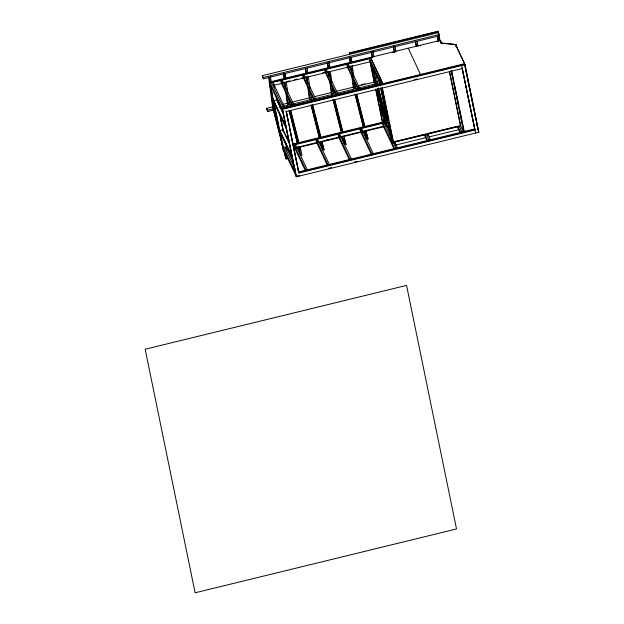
<?xml version="1.0" encoding="UTF-8"?>
<svg xmlns="http://www.w3.org/2000/svg" width="624" height="624" viewBox="0 0 624 624"><rect width="100%" height="100%" fill="white"/><g stroke="black" fill="none" stroke-linecap="round" stroke-linejoin="round"><path stroke-width="0.94" d="M456.643 47.408L456.066 44.577L441.168 43.22L439.733 40.498M283.429 147.638L286.135 146.882L293.53 162.529M420.841 45.685L420.163 45.848M349.651 54.787L349.401 52.861L438.087 31.2L438.485 33.571M438.227 31.645L349.541 53.305L349.401 52.861M262.345 75.621L438.368 32.635L439.265 34.523L439.522 35.802L263.5 78.796L262.345 75.621L263.5 78.796M263.242 77.509L439.265 34.523M269.677 82.04L284.107 151.078L283.538 151.219L269.233 82.15L440.443 40.334L441.698 42.994M350.353 62.33L351.905 62.369L351.25 57.338M269.233 82.15L269.474 82.664L370.781 57.923L383.042 84.178L370.539 57.408L370.648 57.938M392.324 52.65L395.156 51.956M438.032 41.488L438.602 41.348M286.876 81.549L289.692 80.863M294.388 79.708L297.203 79.022M301.891 77.875L303.771 77.415M322.538 72.829L325.354 72.142M273.983 85.262L281.432 83.444L292.11 106.041M282.805 83.109L303.428 78.07L314.114 100.667M304.808 77.735L325.432 72.696L336.118 95.293M327.748 72.134L348.122 67.158M348.816 66.986L370.126 61.784L369.517 58.796L381.428 83.998M361.288 84.755L365.032 83.842M276.089 114.34L273.46 108.787L273.725 110.074L267.766 111.524L266.877 109.637L266.612 108.358L273.187 106.751M282.578 104.458L312.624 97.118M314.496 96.665L331.399 92.531M333.278 92.079L353.933 87.032M354.869 86.798L356.741 86.346M358.621 85.886L374.533 82.001M376.405 81.541L380.149 80.629M268.694 77.103L272.579 106.907L273.218 108.28L274.599 107.944L273.983 103.225M285.737 91.783L287.243 103.319L287.882 104.684L289.263 104.348L288.28 96.798M307.616 85.449L309.239 97.945L309.886 99.31L311.267 98.974L310.284 91.432M329.62 80.075L331.243 92.57L331.89 93.935L333.263 93.6L332.405 87.001M351.749 75.668L353.246 87.204L353.894 88.569L355.274 88.234L354.409 81.627M375.898 83.195L377.27 82.859L376.163 74.365M266.612 108.358L267.501 110.245L275.067 108.397M279.513 107.312L281.401 106.852M283.296 106.384L379.774 82.82M284.505 107.437L292.071 105.589M293.959 105.128L313.825 100.277M315.721 99.817L335.579 94.965M337.475 94.505L358.285 89.419M360.173 88.959L380.039 84.107M478.6 131.703L464.646 63.687L282.071 108.264L295.916 175.75M370.781 57.923L370.89 58.453L270.161 83.054L282.555 109.286L464.997 64.732L478.842 132.218L296.4 176.779L283.756 150.033L283.296 147.787M414.289 79.685L417.121 78.991M462.4 68.507L286.377 111.493L298.997 173.004L475.02 130.01L462.111 68.422M292.679 144.136L387.566 120.962M292.921 144.651L382.504 122.772L394.657 148.489M387.652 121.516L383.877 122.437L383.487 120.549M305.339 170.539L294.661 147.943L294.044 144.955L382.746 123.287L383.354 126.282L394.04 148.879M387.894 122.031L384.119 122.951L391.739 139.066M384.361 123.466L387.629 122.671M283.296 150.704L284.107 151.078M326.29 140.205L329.121 139.511M286.751 149.869L287.212 149.76L285.854 143.138M296.033 147.607L316.664 142.568L327.343 165.165M318.973 142.007L338.66 137.194L349.346 159.791M340.041 136.859L360.664 131.82L371.35 154.417M362.045 131.485L383.354 126.282M286.939 150.384L288.826 149.924M293.537 148.777L317.109 143.021M318.989 142.561L384.041 126.672M386.35 126.126L388.237 125.658M286.221 154.128L287.383 158.699L286.018 159.034L273.07 109.114M298.139 146.617L300.682 155.446L302.047 155.119L299.965 146.882M320.377 142.178L322.686 150.072L324.051 149.744L321.968 141.515M342.381 136.804L344.69 144.706L346.055 144.37L343.972 136.141M365.976 130.767L368.059 138.996L366.694 139.331L364.595 131.102M394.493 141.648L410.99 137.615M411.91 137.397L423.829 134.48M424.741 134.261L426.122 133.926M427.495 133.591L443.305 129.73M445.614 129.16L456.815 126.43M393.354 142.498L459.365 126.376M395.343 145.15L425.599 137.764L427.128 141.001M429.296 136.859L458.601 129.706L460.13 132.935M463.414 131.703L298.506 171.974L298.997 173.004M463.991 131.563L474.529 128.989M463.655 132.218L298.756 172.489L286.135 110.978M464.233 132.077L474.778 129.496L462.158 67.993M298.561 175.672L296.158 176.264L282.313 108.771L464.755 64.217L464.997 64.732M328.7 168.316L331.539 167.622M354.253 162.076L357.092 161.382M441.02 42.916L456.066 44.577M270.286 85.028L270.527 85.535L270.067 83.288M464.646 63.687L455.731 44.827L456.144 46.855M455.84 45.357L464.513 63.703L464.974 65.949M438.5 33.641L439.522 35.802M451.612 70.567L464.474 132.592L463.889 131.344L465.364 131.227M451.043 70.707L463.905 132.725L460.496 125.525L449.436 71.588M477.641 127.99L478.202 130.447M478.351 131.188L478.842 132.218M475.387 132.491L475.628 133.006L461.432 64.467M459.124 125.861L462.041 132.038M460.668 132.374L457.993 126.711L458.601 129.706M416.356 46.207L416.536 46.582L415.88 41.551M408.236 48.204L420.748 74.966L420.506 74.451M395.725 51.246L395.905 51.613L395.249 46.589M394.352 51.581L394.532 51.956L393.767 46.09M430.412 139.76L427.736 134.105L428.041 135.595M426.364 134.441L429.039 140.096M427.658 140.431L424.983 134.776L425.599 137.764M373.729 56.62L373.901 56.987L373.136 51.129M380.866 84.497L369.884 61.269L374.93 85.87M376.623 81.487L377.27 82.859M390.242 132.655L385.733 123.131L386.194 125.377M397.41 147.818L394.735 142.163L395.039 143.66M393.112 141.983L396.029 148.153M360.11 89.201L348.2 63.999L348.66 66.238M358.738 89.536L346.827 64.334L347.435 67.322L358.121 89.918M354.627 86.869L355.274 88.234M364.954 126.485L365.196 127M368.059 138.996L365.992 132.031M373.339 153.699L361.429 128.497L361.889 130.736M360.5 128.146L360.742 128.661M371.966 154.034L360.056 128.833L360.664 131.82M329.722 67.361L329.893 67.735L329.137 61.87M328.349 67.696L328.52 68.071L327.865 63.047M338.107 94.575L326.196 69.373L326.812 72.361M336.734 94.91L324.823 69.709L325.432 72.696M345.407 143.005L346.055 144.37M351.335 159.073L339.425 133.871L339.885 136.11M349.963 159.409L338.052 134.207L338.66 137.194M306.345 73.07L306.517 73.445L305.861 68.422M316.103 99.949L304.192 74.747L304.496 76.237M314.73 100.285L302.819 75.083L303.428 78.07M324.051 149.744L321.75 141.843M329.339 164.447L317.421 139.246L318.037 142.233M327.959 164.783L316.048 139.581L316.664 142.568M285.714 78.109L285.893 78.484L285.238 73.46M284.341 78.445L284.513 78.819L283.748 72.953M294.107 105.323L282.188 80.122L282.649 82.36M292.726 105.659L280.816 80.457L281.432 83.444M288.616 102.983L289.263 104.348M285.277 107.476L285.769 108.506M272.906 82.384L284.825 107.585M271.05 81.697L271.229 82.072L270.465 76.206M271.534 82.719L283.444 107.921M270.769 86.05L282.688 111.251M283.53 113.693L276.955 99.785L273.749 100.573L285.659 125.775M282.149 111.493L277.22 101.065L276.401 97.063M307.336 169.822L295.417 144.612L295.729 146.11M274.014 101.852L285.925 127.054M274.279 103.132L286.19 128.333M294.044 144.955L305.955 170.157M289.661 143.59L283.093 129.683L279.88 130.471L291.798 155.672M283.764 131.836L287.048 138.785M287.875 140.525L288.694 142.264M280.145 131.75L292.055 156.952M280.41 133.029L292.321 158.231M299.364 175.477L299.606 175.991M284.786 147.264L295.035 168.948M283.39 147.553L295.3 172.754M286.736 157.334L287.383 158.699M393.409 42.112L393.549 42.557M378.479 87.867L386.981 121.462M387.98 125.393L389.368 130.876M378.542 89.31L386.342 120.12M387.761 125.72L388.939 130.385M377.341 89.138L385.609 121.797M378.823 96.182L385.437 122.32M356.71 94.177L364.978 126.836M356.538 94.684L364.572 126.422M355.337 94.513L363.605 127.171M354.931 94.084L363.433 127.694M364.385 131.43L366.038 137.966M334.714 99.551L342.974 132.21M334.776 100.987L342.576 131.797M344.23 138.333L345.173 142.069M333.333 99.887L341.601 132.545M342.599 136.477L344.682 144.706M331.742 94.786L332.218 96.658M332.927 99.458L341.195 132.132M312.71 104.926L320.978 137.584M312.296 104.497L314.426 112.897M314.902 114.761L316.313 120.37M316.789 122.234L320.572 137.171M311.329 105.261L319.597 137.92M320.596 141.851L322.678 150.08M310.924 104.832L319.433 138.442M290.706 110.3L298.974 142.958M290.534 110.799L298.327 141.609M299.746 147.217L300.69 150.946M289.325 110.635L297.593 143.294M298.592 147.225L300.674 155.454M289.154 111.134L297.188 142.88M275.8 112.944L276.744 116.68M273.484 109.551L282.929 146.874M283.92 150.805L286.003 159.034M465.122 66.698L465.512 68.585M465.902 70.481L474.248 111.166M474.638 113.061L477.547 127.257M465.2 67.384L466.752 74.958M467.142 76.853L469.856 90.098M470.824 94.832L472.384 102.398M472.766 104.294L474.123 110.916M474.513 112.811L475.488 117.538M476.455 122.273L477.43 127M451.464 70.785L453.016 78.359M453.991 83.086L456.121 93.499M456.511 95.386L458.648 105.799M459.615 110.526L461.752 120.939M462.142 122.827L462.914 126.617M463.304 128.505L463.694 130.4M449.537 71.807L460.598 125.744L393.214 142.202L389.142 122.327M440.443 40.334L441.02 43.173M457.899 126.945L458.359 129.191M438.368 32.635L438.633 33.914M424.897 135.01L425.357 137.249M382.231 87.352L393.682 143.185L392.309 143.52L380.858 87.688M380.125 78L380.585 80.246M382.153 88.265L388.752 120.432M379.314 76.284L379.93 79.279M379.688 82.017L380.273 84.848M379.127 80.816L379.899 84.599M380.679 88.382L391.739 142.319M372.606 65.918L376.678 85.792M377.263 88.631L384.446 123.638L383.066 123.973L375.89 88.967M372.809 68.5L373.784 73.234M376.303 85.535L374.751 77.969L375.001 79.903M377.855 93.109L379.408 100.675M380.383 105.409L382.52 115.814M370.453 62.47L375.305 86.128M375.71 89.653L382.504 122.772M286.081 111.376L288.311 122.265M289.396 127.553L295.269 156.172M295.526 157.451L297.016 164.713M297.391 166.53L298.327 171.07M282.555 109.286L296.4 176.779M273.367 82.274L274.349 87.079M279.997 114.605L283.351 130.97M280.145 115.978L283.249 131.118M280.511 118.451L282.056 125.978M282.446 127.865L283.218 131.625M286.135 146.882L286.447 148.379M269.802 82.009L269.911 82.54M273.437 99.731L274.022 102.562M271.44 90.667L272.407 95.371M273.952 102.898L274.342 104.777M276.463 115.128L276.721 116.415L273.796 110.222M277.688 121.118L278.078 122.998M280.972 137.116L281.744 140.884M269.474 82.664L283.538 151.219M267.501 110.245L267.766 111.524M439.148 35.006L439.912 40.872M438.984 37.424L439.234 39.351L439 37.487M438.087 31.2L438.469 34.094M437.884 36.176L438.539 41.207M437.377 35.896L438.126 41.668M417.253 41.215L417.908 46.246M415.373 41.27L415.997 46.075M393.37 46.644L394.126 52.416M371.873 52.299L372.528 57.322M373.932 68.094L375.773 82.251M371.366 52.018L372.122 57.79M373.495 68.367L374.501 76.058M352.318 65.59L353.792 76.908M350.992 58.984L351.242 60.902M352.248 68.601L352.498 70.52M352.872 73.406L353.122 75.332M354.128 83.023L354.377 84.942M349.76 56.839L350.524 62.704M350.945 65.926L351.803 72.532M352.178 75.364L353.894 88.569M349.37 57.392L350.119 63.164M350.493 66.05L350.992 69.896M330.439 71.9L331.789 82.282M329.113 65.317L329.363 67.236M330.369 74.927L330.619 76.853M330.993 79.739L331.243 81.658M332.241 89.349L332.498 91.276M328.942 71.292L329.683 76.955M330.291 81.674L331.89 93.935M327.366 62.767L328.115 68.531M328.489 71.417L329.113 76.229M307.242 68.086L307.897 73.109M308.311 76.331L309.91 88.6M306.938 76.666L307.796 83.273M308.287 87.048L309.886 99.31M305.362 68.141L305.986 72.946M306.485 76.791L307.109 81.604M286.307 81.705L287.789 93.031M284.856 74.139L285.106 76.058M286.736 88.561L286.985 90.48M284.934 82.04L285.792 88.647M286.408 93.366L287.882 104.684M283.358 73.515L284.107 79.279M284.482 82.165L285.238 87.937M270.442 79.654L270.691 81.572M269.194 77.384L269.849 82.407M270.27 85.628L273.218 108.28M406.552 285.394L145.158 349.237L195.117 592.8L456.511 528.965L406.552 285.394"/></g></svg>
